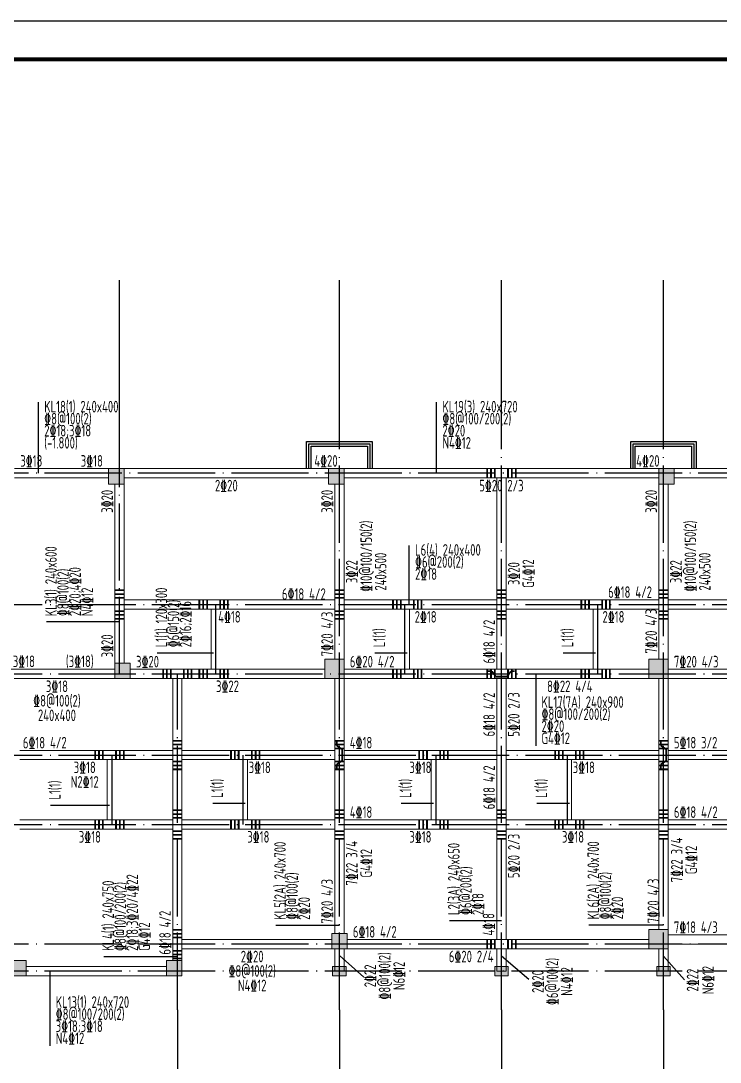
# Model space of a CAD drawing. Extents: x -638872 to -278819, y -139534 to 213996.
# Drawn here: x -428642 to -410516, y -30569 to -3591 of the extents above; entities that cross this region are included whole.
import ezdxf
from ezdxf.enums import TextEntityAlignment as Align

# ---------------------------------------------------------------- set-up
doc = ezdxf.new("R2010")
doc.units = 0
doc.header["$LTSCALE"] = 1000
doc.header["$MEASUREMENT"] = 0
doc.linetypes.add('DOTE', pattern=[2.42, 2, -0.2, 0.02, -0.2])
doc.linetypes.add('线型3', pattern=[500, 300, -200])
for name, color, linetype in [('AXIS', 171, 'CONTINUOUS'), ('DOTE', 14, 'DOTE'), ('TK', 4, 'CONTINUOUS'), ('室外线条', 151, 'CONTINUOUS'), ('栏杆', 144, 'CONTINUOUS')]:
    doc.layers.add(name, color=color, linetype=linetype)
for name, color, linetype, lineweight in [('COLU', 7, 'CONTINUOUS', 0), ('COLU_HATCH', 251, 'CONTINUOUS', 0), ('梁', 4, 'CONTINUOUS', 18), ('梁原位标注', 7, 'CONTINUOUS', 25), ('梁原位标注竖向', 7, 'CONTINUOUS', 25), ('梁虚线', 134, '线型3', 18), ('梁集中标注', 2, 'CONTINUOUS', 25), ('梁集中标注竖向', 2, 'CONTINUOUS', 25), ('次梁吊筋', 1, 'CONTINUOUS', 40), ('次梁箍筋', 1, 'CONTINUOUS', 40)]:
    doc.layers.add(name, color=color, linetype=linetype, lineweight=lineweight)
doc.styles.add('FromPkpm', font='Pkpmeng', dxfattribs={"width": 0.7, "bigfont": 'hztxt'})

# ---------------------------------------------------------------- blocks, each defined once
blk = doc.blocks.new('GeYuanFrame_12122882', base_point=(18.76, 4.34))
at = {"layer": 'TK'}
blk.add_line((43.76, 414.34), (751.76, 414.34), dxfattribs=at)
blk.add_lwpolyline([(18.76, 424.34), (761.76, 424.34), (761.76, 4.34), (18.76, 4.34), (18.76, 424.34)], dxfattribs=at)
at = {"layer": 'TK', "const_width": 1}
blk.add_lwpolyline([(751.76, 414.34), (43.76, 414.34), (43.76, 14.34), (751.76, 14.34)], close=True, dxfattribs=at)

msp = doc.modelspace()

# ---------------------------------------------------------------- hatches: boundary and pattern name
at = {"layer": 'COLU_HATCH'}
for points in [[(-425965.5, -15591.75), (-425965.5, -15191.75), (-426365.5, -15191.75), (-426365.5, -15591.75)], [(-420265.5, -15591.75), (-420265.5, -15191.75), (-420665.5, -15191.75), (-420665.5, -15591.75)], [(-411705.5, -15591.75), (-411705.5, -15191.75), (-412105.5, -15191.75), (-412105.5, -15591.75)], [(-425805.5, -20631.75), (-425805.5, -20231.75), (-426205.5, -20231.75), (-426205.5, -20631.75)], [(-420265.5, -20631.75), (-420265.5, -20131.75), (-420765.5, -20131.75), (-420765.5, -20631.75)], [(-411865.5, -20631.75), (-411865.5, -20131.75), (-412365.5, -20131.75), (-412365.5, -20631.75)], [(-420185.5, -27631.75), (-420185.5, -27231.75), (-420585.5, -27231.75), (-420585.5, -27631.75)], [(-411865.5, -27631.75), (-411865.5, -27131.75), (-412365.5, -27131.75), (-412365.5, -27631.75)], [(-428505.5, -28331.75), (-428505.5, -27931.75), (-428905.5, -27931.75), (-428905.5, -28331.75)], [(-424465.5, -28331.75), (-424465.5, -27931.75), (-424865.5, -27931.75), (-424865.5, -28331.75)], [(-420560.5, -28091.75), (-420210.5, -28091.75), (-420210.5, -28331.75), (-420560.5, -28331.75)], [(-416360.5, -28091.75), (-416010.5, -28091.75), (-416010.5, -28331.75), (-416360.5, -28331.75)], [(-412160.5, -28091.75), (-411810.5, -28091.75), (-411810.5, -28331.75), (-412160.5, -28331.75)]]:
    msp.add_hatch(color=256, dxfattribs=at).paths.add_polyline_path(points)

# ---------------------------------------------------------------- linework, layer by layer
at = {"layer": 'AXIS'}
for p, q in [((-426085.5, -14311.75), (-426085.5, -10311.75)), ((-420385.5, -14311.75), (-420385.5, -10311.75)), ((-416185.5, -14311.75), (-416185.5, -10311.75)), ((-411985.5, -14311.75), (-411985.5, -10311.75)), ((-424585.5, -29211.75), (-424585.5, -33211.75)), ((-420385.5, -29211.75), (-420385.5, -33211.75)), ((-416185.5, -29211.75), (-416185.5, -33211.75)), ((-411985.5, -29211.75), (-411985.5, -33211.75))]:
    msp.add_line(p, q, dxfattribs=at)
at = {"layer": 'COLU'}
for points in [[(-425965.5, -15591.75), (-425965.5, -15191.75), (-426365.5, -15191.75), (-426365.5, -15591.75)], [(-420265.5, -15591.75), (-420265.5, -15191.75), (-420665.5, -15191.75), (-420665.5, -15591.75)], [(-411705.5, -15591.75), (-411705.5, -15191.75), (-412105.5, -15191.75), (-412105.5, -15591.75)], [(-425805.5, -20631.75), (-425805.5, -20231.75), (-426205.5, -20231.75), (-426205.5, -20631.75)], [(-420265.5, -20631.75), (-420265.5, -20131.75), (-420765.5, -20131.75), (-420765.5, -20631.75)], [(-411865.5, -20631.75), (-411865.5, -20131.75), (-412365.5, -20131.75), (-412365.5, -20631.75)], [(-420185.5, -27631.75), (-420185.5, -27231.75), (-420585.5, -27231.75), (-420585.5, -27631.75)], [(-411865.5, -27631.75), (-411865.5, -27131.75), (-412365.5, -27131.75), (-412365.5, -27631.75)], [(-428505.5, -28331.75), (-428505.5, -27931.75), (-428905.5, -27931.75), (-428905.5, -28331.75)], [(-424465.5, -28331.75), (-424465.5, -27931.75), (-424865.5, -27931.75), (-424865.5, -28331.75)], [(-420560.5, -28091.75), (-420210.5, -28091.75), (-420210.5, -28331.75), (-420560.5, -28331.75)], [(-416360.5, -28091.75), (-416010.5, -28091.75), (-416010.5, -28331.75), (-416360.5, -28331.75)], [(-412160.5, -28091.75), (-411810.5, -28091.75), (-411810.5, -28331.75), (-412160.5, -28331.75)]]:
    msp.add_lwpolyline(points, close=True, dxfattribs=at)
at = {"layer": 'DOTE', "color": 8, "linetype": 'DOTE'}
for p, q in [((-426085.5, -20511.75), (-426085.5, -14311.75)), ((-420385.5, -29211.75), (-420385.5, -14311.75)), ((-416185.5, -29211.75), (-416185.5, -14311.75)), ((-411985.5, -29211.75), (-411985.5, -14311.75)), ((-384885.5, -15311.75), (-430085.5, -15311.75)), ((-430085.5, -18711.75), (-384885.5, -18711.75)), ((-423585.5, -20511.75), (-423585.5, -18711.75)), ((-418685.5, -20511.75), (-418685.5, -18711.75)), ((-413685.5, -20511.75), (-413685.5, -18711.75)), ((-430085.5, -20511.75), (-384885.5, -20511.75)), ((-424585.5, -29211.75), (-424585.5, -20511.75)), ((-430085.5, -22611.75), (-384885.5, -22611.75)), ((-426285.5, -22611.75), (-426285.5, -24411.75)), ((-422885.5, -22611.75), (-422885.5, -24411.75)), ((-417885.5, -22611.75), (-417885.5, -24411.75)), ((-414485.5, -22611.75), (-414485.5, -24411.75)), ((-430085.5, -24411.75), (-384885.5, -24411.75)), ((-384885.5, -27511.75), (-430085.5, -27511.75)), ((-420385.5, -27804.35), (-419752.56, -28365.62)), ((-416185.5, -27812.31), (-415472.76, -28416.72)), ((-411985.5, -27826.42), (-411438.86, -28433.27)), ((-384885.5, -28211.75), (-430085.5, -28211.75))]:
    msp.add_line(p, q, dxfattribs=at)
at = {"layer": '室外线条'}
for points in [[(-421235.5, -15191.75), (-421235.5, -14491.75), (-419535.5, -14491.75), (-419535.5, -15191.75)], [(-412835.5, -15191.75), (-412835.5, -14491.75), (-411135.5, -14491.75), (-411135.5, -15191.75)]]:
    msp.add_lwpolyline(points, dxfattribs=at)
at = {"layer": '栏杆'}
for points in [[(-421175.5, -15191.75), (-421175.5, -14551.75), (-419595.5, -14551.75), (-419595.5, -15191.75)], [(-412775.5, -15191.75), (-412775.5, -14551.75), (-411195.5, -14551.75), (-411195.5, -15191.75)], [(-421115.5, -15191.75), (-421115.5, -14611.75), (-419655.5, -14611.75), (-419655.5, -15191.75)], [(-412715.5, -15191.75), (-412715.5, -14611.75), (-411255.5, -14611.75), (-411255.5, -15191.75)]]:
    msp.add_lwpolyline(points, dxfattribs=at)
at = {"layer": '梁', "lineweight": 18, "ltscale": 1}
for p, q in [((-428805.5, -15191.75), (-426365.5, -15191.75)), ((-425965.5, -15191.75), (-420665.5, -15191.75)), ((-420265.5, -15191.75), (-412105.5, -15191.75)), ((-411705.5, -15191.75), (-407005.5, -15191.75)), ((-428805.5, -15431.75), (-426365.5, -15431.75)), ((-426205.5, -18711.75), (-426205.5, -15591.75)), ((-426205.5, -20231.75), (-426205.5, -18711.75)), ((-425965.5, -20231.75), (-425965.5, -18711.75)), ((-425965.5, -18831.75), (-423585.5, -18831.75)), ((-423705.5, -20391.75), (-423705.5, -18831.75)), ((-418685.5, -18831.75), (-416305.5, -18831.75)), ((-418565.5, -20391.75), (-418565.5, -18831.75)), ((-416305.5, -20391.75), (-416305.5, -18711.75)), ((-416065.5, -20391.75), (-416065.5, -18711.75)), ((-416065.5, -18831.75), (-413685.5, -18831.75)), ((-413805.5, -20391.75), (-413805.5, -18831.75)), ((-411865.5, -20131.75), (-411865.5, -18711.75)), ((-411865.5, -18831.75), (-409485.5, -18831.75)), ((-428965.5, -20391.75), (-426205.5, -20391.75)), ((-425805.5, -20391.75), (-423585.5, -20391.75)), ((-418685.5, -20391.75), (-413685.5, -20391.75)), ((-411865.5, -20391.75), (-409485.5, -20391.75)), ((-420505.5, -24411.75), (-420505.5, -22611.75)), ((-420265.5, -24411.75), (-420265.5, -22611.75)), ((-412105.5, -24411.75), (-412105.5, -22611.75)), ((-411865.5, -24411.75), (-411865.5, -22611.75)), ((-428665.5, -22731.75), (-426285.5, -22731.75)), ((-426405.5, -24291.75), (-426405.5, -22731.75)), ((-422885.5, -22731.75), (-420505.5, -22731.75)), ((-422765.5, -24291.75), (-422765.5, -22731.75)), ((-420265.5, -22731.75), (-417885.5, -22731.75)), ((-418005.5, -24291.75), (-418005.5, -22731.75)), ((-414485.5, -22731.75), (-412105.5, -22731.75)), ((-414365.5, -24291.75), (-414365.5, -22731.75)), ((-411865.5, -22731.75), (-409485.5, -22731.75)), ((-428665.5, -24291.75), (-426285.5, -24291.75)), ((-422885.5, -24291.75), (-420505.5, -24291.75)), ((-420265.5, -24291.75), (-417885.5, -24291.75)), ((-414485.5, -24291.75), (-412105.5, -24291.75)), ((-411865.5, -24291.75), (-409485.5, -24291.75)), ((-424465.5, -27931.75), (-424465.5, -27511.75)), ((-411865.5, -27511.75), (-403705.5, -27511.75)), ((-424465.5, -27631.75), (-420585.5, -27631.75)), ((-420505.5, -28211.75), (-420505.5, -27631.75)), ((-420265.5, -28211.75), (-420265.5, -27631.75)), ((-420185.5, -27631.75), (-412365.5, -27631.75)), ((-416305.5, -28211.75), (-416305.5, -27631.75)), ((-416065.5, -28211.75), (-416065.5, -27631.75)), ((-412105.5, -28211.75), (-412105.5, -27631.75)), ((-411865.5, -28211.75), (-411865.5, -27631.75)), ((-420265.5, -28211.75), (-420505.5, -28211.75)), ((-416065.5, -28211.75), (-416305.5, -28211.75)), ((-411865.5, -28211.75), (-412105.5, -28211.75)), ((-428505.5, -28331.75), (-424865.5, -28331.75))]:
    msp.add_line(p, q, dxfattribs=at)
at = {"layer": '梁虚线', "lineweight": 18, "ltscale": 1}
for p, q in [((-425965.5, -15431.75), (-420665.5, -15431.75)), ((-425965.5, -18711.75), (-425965.5, -15591.75)), ((-420505.5, -20131.75), (-420505.5, -15591.75)), ((-420265.5, -15431.75), (-412105.5, -15431.75)), ((-420265.5, -20131.75), (-420265.5, -15591.75)), ((-416305.5, -18711.75), (-416305.5, -15431.75)), ((-416065.5, -18711.75), (-416065.5, -15431.75)), ((-412105.5, -18711.75), (-412105.5, -15591.75)), ((-411865.5, -18711.75), (-411865.5, -15591.75)), ((-411705.5, -15431.75), (-407005.5, -15431.75)), ((-425965.5, -18591.75), (-423585.5, -18591.75)), ((-423585.5, -18591.75), (-420505.5, -18591.75)), ((-420265.5, -18591.75), (-418685.5, -18591.75)), ((-418685.5, -18591.75), (-416305.5, -18591.75)), ((-416065.5, -18591.75), (-413685.5, -18591.75)), ((-413685.5, -18591.75), (-412105.5, -18591.75)), ((-411865.5, -18591.75), (-409485.5, -18591.75)), ((-423585.5, -18831.75), (-420505.5, -18831.75)), ((-423585.5, -20391.75), (-423585.5, -18831.75)), ((-420265.5, -18831.75), (-418685.5, -18831.75)), ((-418685.5, -20391.75), (-418685.5, -18831.75)), ((-413685.5, -18831.75), (-412105.5, -18831.75)), ((-413685.5, -20391.75), (-413685.5, -18831.75)), ((-412105.5, -20131.75), (-412105.5, -18711.75)), ((-423585.5, -20391.75), (-420765.5, -20391.75)), ((-420265.5, -20391.75), (-418685.5, -20391.75)), ((-413685.5, -20391.75), (-412365.5, -20391.75)), ((-428965.5, -20631.75), (-426205.5, -20631.75)), ((-425805.5, -20631.75), (-423585.5, -20631.75)), ((-424705.5, -27511.75), (-424705.5, -20631.75)), ((-424465.5, -27511.75), (-424465.5, -20631.75)), ((-423585.5, -20631.75), (-420765.5, -20631.75)), ((-420505.5, -22611.75), (-420505.5, -20631.75)), ((-420265.5, -20631.75), (-418685.5, -20631.75)), ((-420265.5, -22611.75), (-420265.5, -20631.75)), ((-418685.5, -20631.75), (-413685.5, -20631.75)), ((-416305.5, -27391.75), (-416305.5, -20631.75)), ((-416065.5, -27391.75), (-416065.5, -20631.75)), ((-413685.5, -20631.75), (-412365.5, -20631.75)), ((-412105.5, -22611.75), (-412105.5, -20631.75)), ((-411865.5, -20631.75), (-409485.5, -20631.75)), ((-411865.5, -22611.75), (-411865.5, -20631.75)), ((-428665.5, -22491.75), (-426285.5, -22491.75)), ((-426285.5, -22491.75), (-424705.5, -22491.75)), ((-424465.5, -22491.75), (-422885.5, -22491.75)), ((-422885.5, -22491.75), (-420505.5, -22491.75)), ((-420265.5, -22491.75), (-417885.5, -22491.75)), ((-417885.5, -22491.75), (-416305.5, -22491.75)), ((-416065.5, -22491.75), (-414485.5, -22491.75)), ((-414485.5, -22491.75), (-412105.5, -22491.75)), ((-411865.5, -22491.75), (-409485.5, -22491.75)), ((-426285.5, -22731.75), (-424705.5, -22731.75)), ((-426285.5, -24291.75), (-426285.5, -22731.75)), ((-424465.5, -22731.75), (-422885.5, -22731.75)), ((-422885.5, -24291.75), (-422885.5, -22731.75)), ((-417885.5, -22731.75), (-416305.5, -22731.75)), ((-417885.5, -24291.75), (-417885.5, -22731.75)), ((-416065.5, -22731.75), (-414485.5, -22731.75)), ((-414485.5, -24291.75), (-414485.5, -22731.75)), ((-428665.5, -24531.75), (-426285.5, -24531.75)), ((-426285.5, -24291.75), (-424705.5, -24291.75)), ((-426285.5, -24531.75), (-424705.5, -24531.75)), ((-424465.5, -24291.75), (-422885.5, -24291.75)), ((-424465.5, -24531.75), (-422885.5, -24531.75)), ((-422885.5, -24531.75), (-420505.5, -24531.75)), ((-420505.5, -27231.75), (-420505.5, -24411.75)), ((-420265.5, -27231.75), (-420265.5, -24411.75)), ((-420265.5, -24531.75), (-417885.5, -24531.75)), ((-417885.5, -24291.75), (-416305.5, -24291.75)), ((-417885.5, -24531.75), (-416305.5, -24531.75)), ((-416065.5, -24291.75), (-414485.5, -24291.75)), ((-416065.5, -24531.75), (-414485.5, -24531.75)), ((-414485.5, -24531.75), (-412105.5, -24531.75)), ((-412105.5, -27131.75), (-412105.5, -24411.75)), ((-411865.5, -27131.75), (-411865.5, -24411.75)), ((-411865.5, -24531.75), (-409485.5, -24531.75)), ((-424705.5, -27931.75), (-424705.5, -27511.75)), ((-424465.5, -27391.75), (-420585.5, -27391.75)), ((-420185.5, -27391.75), (-412365.5, -27391.75)), ((-411865.5, -27271.75), (-403705.5, -27271.75)), ((-428505.5, -28091.75), (-424865.5, -28091.75))]:
    msp.add_line(p, q, dxfattribs=at)
at = {"layer": '梁集中标注', "linetype": 'Continuous', "lineweight": 25, "ltscale": 1}
for p, q in [((-428185.5, -15311.75), (-428185.5, -13473)), ((-417865.5, -15311.75), (-417865.5, -13473)), ((-418573.44, -18711.75), (-418573.44, -17185.5)), ((-415297.31, -20511.75), (-415297.31, -22377.4)), ((-416185.5, -26907.21), (-417532.94, -26907.21)), ((-420385.5, -27031.65), (-422036.36, -27031.65)), ((-411985.5, -27021.06), (-413918.14, -27021.06)), ((-424585.5, -27836.23), (-426492.22, -27836.23)), ((-427888, -28211.75), (-427888, -30149.13))]:
    msp.add_line(p, q, dxfattribs=at)
at = {"layer": '梁集中标注竖向', "linetype": 'Continuous', "lineweight": 25, "ltscale": 1}
for p, q in [((-426085.5, -19163.81), (-427973.19, -19163.81)), ((-423645.5, -19971.75), (-425111.75, -19971.75)), ((-418625.5, -19971.75), (-419466.75, -19971.75)), ((-413745.5, -19971.75), (-414586.75, -19971.75)), ((-426345.5, -23916.62), (-427874.72, -23916.62)), ((-422825.5, -23871.75), (-423666.75, -23871.75)), ((-417945.5, -23871.75), (-418786.75, -23871.75)), ((-414425.5, -23871.75), (-415266.75, -23871.75))]:
    msp.add_line(p, q, dxfattribs=at)
at = {"layer": '次梁吊筋', "linetype": 'Continuous', "ltscale": 1, "const_width": 44.9}
for points in [[(-416530.5, -20441.75), (-416430.5, -20441.75)], [(-416430.5, -20441.75), (-416330.5, -20581.75)], [(-416040.5, -20581.75), (-415940.5, -20441.75)], [(-415940.5, -20441.75), (-415840.5, -20441.75)], [(-416330.5, -20581.75), (-416040.5, -20581.75)], [(-420455.5, -22366.75), (-420455.5, -22266.75)], [(-420315.5, -22466.75), (-420455.5, -22366.75)], [(-412055.5, -22366.75), (-412055.5, -22266.75)], [(-411915.5, -22466.75), (-412055.5, -22366.75)], [(-420315.5, -22756.75), (-420315.5, -22466.75)], [(-411915.5, -22756.75), (-411915.5, -22466.75)], [(-420455.5, -22856.75), (-420315.5, -22756.75)], [(-420455.5, -22956.75), (-420455.5, -22856.75)], [(-412055.5, -22856.75), (-411915.5, -22756.75)], [(-412055.5, -22956.75), (-412055.5, -22856.75)]]:
    msp.add_lwpolyline(points, dxfattribs=at)
at = {"layer": '次梁箍筋', "linetype": 'Continuous', "ltscale": 1, "const_width": 44.9}
for points in [[(-416555.5, -15191.75), (-416555.5, -15431.75)], [(-416455.5, -15191.75), (-416455.5, -15431.75)], [(-416355.5, -15191.75), (-416355.5, -15431.75)], [(-416015.5, -15191.75), (-416015.5, -15431.75)], [(-415915.5, -15191.75), (-415915.5, -15431.75)], [(-415815.5, -15191.75), (-415815.5, -15431.75)], [(-426205.5, -18341.75), (-425965.5, -18341.75)], [(-420505.5, -18341.75), (-420265.5, -18341.75)], [(-416305.5, -18341.75), (-416065.5, -18341.75)], [(-412105.5, -18341.75), (-411865.5, -18341.75)], [(-426205.5, -18441.75), (-425965.5, -18441.75)], [(-426205.5, -18541.75), (-425965.5, -18541.75)], [(-424015.5, -18591.75), (-424015.5, -18831.75)], [(-423915.5, -18591.75), (-423915.5, -18831.75)], [(-423815.5, -18591.75), (-423815.5, -18831.75)], [(-423475.5, -18591.75), (-423475.5, -18831.75)], [(-423375.5, -18591.75), (-423375.5, -18831.75)], [(-423275.5, -18591.75), (-423275.5, -18831.75)], [(-420505.5, -18441.75), (-420265.5, -18441.75)], [(-420505.5, -18541.75), (-420265.5, -18541.75)], [(-418995.5, -18591.75), (-418995.5, -18831.75)], [(-418895.5, -18591.75), (-418895.5, -18831.75)], [(-418795.5, -18591.75), (-418795.5, -18831.75)], [(-418455.5, -18591.75), (-418455.5, -18831.75)], [(-418355.5, -18591.75), (-418355.5, -18831.75)], [(-418255.5, -18591.75), (-418255.5, -18831.75)], [(-416305.5, -18441.75), (-416065.5, -18441.75)], [(-416305.5, -18541.75), (-416065.5, -18541.75)], [(-414115.5, -18591.75), (-414115.5, -18831.75)], [(-414015.5, -18591.75), (-414015.5, -18831.75)], [(-413915.5, -18591.75), (-413915.5, -18831.75)], [(-413575.5, -18591.75), (-413575.5, -18831.75)], [(-413475.5, -18591.75), (-413475.5, -18831.75)], [(-413375.5, -18591.75), (-413375.5, -18831.75)], [(-412105.5, -18441.75), (-411865.5, -18441.75)], [(-412105.5, -18541.75), (-411865.5, -18541.75)], [(-426205.5, -18881.75), (-425965.5, -18881.75)], [(-420505.5, -18881.75), (-420265.5, -18881.75)], [(-416305.5, -18881.75), (-416065.5, -18881.75)], [(-412105.5, -18881.75), (-411865.5, -18881.75)], [(-426205.5, -18981.75), (-425965.5, -18981.75)], [(-426205.5, -19081.75), (-425965.5, -19081.75)], [(-420505.5, -18981.75), (-420265.5, -18981.75)], [(-420505.5, -19081.75), (-420265.5, -19081.75)], [(-416305.5, -18981.75), (-416065.5, -18981.75)], [(-416305.5, -19081.75), (-416065.5, -19081.75)], [(-412105.5, -18981.75), (-411865.5, -18981.75)], [(-412105.5, -19081.75), (-411865.5, -19081.75)], [(-424955.5, -20391.75), (-424955.5, -20631.75)], [(-424855.5, -20391.75), (-424855.5, -20631.75)], [(-424755.5, -20391.75), (-424755.5, -20631.75)], [(-424415.5, -20391.75), (-424415.5, -20631.75)], [(-424315.5, -20391.75), (-424315.5, -20631.75)], [(-424215.5, -20391.75), (-424215.5, -20631.75)], [(-424015.5, -20391.75), (-424015.5, -20631.75)], [(-423915.5, -20391.75), (-423915.5, -20631.75)], [(-423815.5, -20391.75), (-423815.5, -20631.75)], [(-423475.5, -20391.75), (-423475.5, -20631.75)], [(-423375.5, -20391.75), (-423375.5, -20631.75)], [(-423275.5, -20391.75), (-423275.5, -20631.75)], [(-418995.5, -20391.75), (-418995.5, -20631.75)], [(-418895.5, -20391.75), (-418895.5, -20631.75)], [(-418795.5, -20391.75), (-418795.5, -20631.75)], [(-418455.5, -20391.75), (-418455.5, -20631.75)], [(-418355.5, -20391.75), (-418355.5, -20631.75)], [(-418255.5, -20391.75), (-418255.5, -20631.75)], [(-416555.5, -20391.75), (-416555.5, -20631.75)], [(-416455.5, -20391.75), (-416455.5, -20631.75)], [(-416355.5, -20391.75), (-416355.5, -20631.75)], [(-416015.5, -20391.75), (-416015.5, -20631.75)], [(-415915.5, -20391.75), (-415915.5, -20631.75)], [(-415815.5, -20391.75), (-415815.5, -20631.75)], [(-414115.5, -20391.75), (-414115.5, -20631.75)], [(-414015.5, -20391.75), (-414015.5, -20631.75)], [(-413915.5, -20391.75), (-413915.5, -20631.75)], [(-413575.5, -20391.75), (-413575.5, -20631.75)], [(-413475.5, -20391.75), (-413475.5, -20631.75)], [(-413375.5, -20391.75), (-413375.5, -20631.75)], [(-424705.5, -22241.75), (-424465.5, -22241.75)], [(-424705.5, -22341.75), (-424465.5, -22341.75)], [(-420505.5, -22241.75), (-420265.5, -22241.75)], [(-420505.5, -22341.75), (-420265.5, -22341.75)], [(-412105.5, -22241.75), (-411865.5, -22241.75)], [(-412105.5, -22341.75), (-411865.5, -22341.75)], [(-426715.5, -22491.75), (-426715.5, -22731.75)], [(-426615.5, -22491.75), (-426615.5, -22731.75)], [(-426515.5, -22491.75), (-426515.5, -22731.75)], [(-426175.5, -22491.75), (-426175.5, -22731.75)], [(-426075.5, -22491.75), (-426075.5, -22731.75)], [(-425975.5, -22491.75), (-425975.5, -22731.75)], [(-424705.5, -22441.75), (-424465.5, -22441.75)], [(-423195.5, -22491.75), (-423195.5, -22731.75)], [(-423095.5, -22491.75), (-423095.5, -22731.75)], [(-422995.5, -22491.75), (-422995.5, -22731.75)], [(-422655.5, -22491.75), (-422655.5, -22731.75)], [(-422555.5, -22491.75), (-422555.5, -22731.75)], [(-422455.5, -22491.75), (-422455.5, -22731.75)], [(-420505.5, -22441.75), (-420265.5, -22441.75)], [(-418315.5, -22491.75), (-418315.5, -22731.75)], [(-418215.5, -22491.75), (-418215.5, -22731.75)], [(-418115.5, -22491.75), (-418115.5, -22731.75)], [(-417775.5, -22491.75), (-417775.5, -22731.75)], [(-417675.5, -22491.75), (-417675.5, -22731.75)], [(-417575.5, -22491.75), (-417575.5, -22731.75)], [(-414795.5, -22491.75), (-414795.5, -22731.75)], [(-414695.5, -22491.75), (-414695.5, -22731.75)], [(-414595.5, -22491.75), (-414595.5, -22731.75)], [(-414255.5, -22491.75), (-414255.5, -22731.75)], [(-414155.5, -22491.75), (-414155.5, -22731.75)], [(-414055.5, -22491.75), (-414055.5, -22731.75)], [(-412105.5, -22441.75), (-411865.5, -22441.75)], [(-424705.5, -22781.75), (-424465.5, -22781.75)], [(-424705.5, -22881.75), (-424465.5, -22881.75)], [(-420505.5, -22781.75), (-420265.5, -22781.75)], [(-420505.5, -22881.75), (-420265.5, -22881.75)], [(-412105.5, -22781.75), (-411865.5, -22781.75)], [(-412105.5, -22881.75), (-411865.5, -22881.75)], [(-424705.5, -22981.75), (-424465.5, -22981.75)], [(-420505.5, -22981.75), (-420265.5, -22981.75)], [(-412105.5, -22981.75), (-411865.5, -22981.75)], [(-426715.5, -24291.75), (-426715.5, -24531.75)], [(-426615.5, -24291.75), (-426615.5, -24531.75)], [(-426515.5, -24291.75), (-426515.5, -24531.75)], [(-426175.5, -24291.75), (-426175.5, -24531.75)], [(-426075.5, -24291.75), (-426075.5, -24531.75)], [(-425975.5, -24291.75), (-425975.5, -24531.75)], [(-424705.5, -24041.75), (-424465.5, -24041.75)], [(-424705.5, -24141.75), (-424465.5, -24141.75)], [(-424705.5, -24241.75), (-424465.5, -24241.75)], [(-423195.5, -24291.75), (-423195.5, -24531.75)], [(-423095.5, -24291.75), (-423095.5, -24531.75)], [(-422995.5, -24291.75), (-422995.5, -24531.75)], [(-422655.5, -24291.75), (-422655.5, -24531.75)], [(-422555.5, -24291.75), (-422555.5, -24531.75)], [(-422455.5, -24291.75), (-422455.5, -24531.75)], [(-420505.5, -24041.75), (-420265.5, -24041.75)], [(-420505.5, -24141.75), (-420265.5, -24141.75)], [(-420505.5, -24241.75), (-420265.5, -24241.75)], [(-418315.5, -24291.75), (-418315.5, -24531.75)], [(-418215.5, -24291.75), (-418215.5, -24531.75)], [(-418115.5, -24291.75), (-418115.5, -24531.75)], [(-417775.5, -24291.75), (-417775.5, -24531.75)], [(-417675.5, -24291.75), (-417675.5, -24531.75)], [(-417575.5, -24291.75), (-417575.5, -24531.75)], [(-416305.5, -24041.75), (-416065.5, -24041.75)], [(-416305.5, -24141.75), (-416065.5, -24141.75)], [(-416305.5, -24241.75), (-416065.5, -24241.75)], [(-414795.5, -24291.75), (-414795.5, -24531.75)], [(-414695.5, -24291.75), (-414695.5, -24531.75)], [(-414595.5, -24291.75), (-414595.5, -24531.75)], [(-414255.5, -24291.75), (-414255.5, -24531.75)], [(-414155.5, -24291.75), (-414155.5, -24531.75)], [(-414055.5, -24291.75), (-414055.5, -24531.75)], [(-412105.5, -24041.75), (-411865.5, -24041.75)], [(-412105.5, -24141.75), (-411865.5, -24141.75)], [(-412105.5, -24241.75), (-411865.5, -24241.75)], [(-424705.5, -24581.75), (-424465.5, -24581.75)], [(-424705.5, -24681.75), (-424465.5, -24681.75)], [(-424705.5, -24781.75), (-424465.5, -24781.75)], [(-420505.5, -24581.75), (-420265.5, -24581.75)], [(-420505.5, -24681.75), (-420265.5, -24681.75)], [(-420505.5, -24781.75), (-420265.5, -24781.75)], [(-416305.5, -24581.75), (-416065.5, -24581.75)], [(-416305.5, -24681.75), (-416065.5, -24681.75)], [(-416305.5, -24781.75), (-416065.5, -24781.75)], [(-412105.5, -24581.75), (-411865.5, -24581.75)], [(-412105.5, -24681.75), (-411865.5, -24681.75)], [(-412105.5, -24781.75), (-411865.5, -24781.75)], [(-424705.5, -27141.75), (-424465.5, -27141.75)], [(-424705.5, -27241.75), (-424465.5, -27241.75)], [(-424705.5, -27341.75), (-424465.5, -27341.75)], [(-416555.5, -27391.75), (-416555.5, -27631.75)], [(-416455.5, -27391.75), (-416455.5, -27631.75)], [(-416355.5, -27391.75), (-416355.5, -27631.75)], [(-416015.5, -27391.75), (-416015.5, -27631.75)], [(-415915.5, -27391.75), (-415915.5, -27631.75)], [(-415815.5, -27391.75), (-415815.5, -27631.75)], [(-424705.5, -27681.75), (-424465.5, -27681.75)], [(-424705.5, -27781.75), (-424465.5, -27781.75)], [(-424705.5, -27881.75), (-424465.5, -27881.75)]]:
    msp.add_lwpolyline(points, dxfattribs=at)

# ---------------------------------------------------------------- block references
at = {"layer": 'COLU_HATCH', "xscale": 100, "yscale": 100, "zscale": 100}
msp.add_blockref('GeYuanFrame_12122882', (-443132.04, -45590.96), dxfattribs=at)

# ---------------------------------------------------------------- texts
at = {"layer": '梁原位标注', "lineweight": 25, "style": 'FromPkpm', "width": 0.7}
for s, p in [('3\x8418', (-428655.5, -15141.75)), ('6\x8418 4/2', (-421874.14, -18591.75)), ('6\x8418 4/2', (-413419.92, -18541.75)), ('3\x8420', (-425655.5, -20341.75)), ('6\x8420 4/2', (-420115.5, -20341.75)), ('7\x8420 4/3', (-411715.5, -20341.75)), ('6\x8418 4/2', (-428589.26, -22441.75)), ('4\x8418', (-420115.5, -22441.75)), ('5\x8418 3/2', (-411715.5, -22441.75)), ('4\x8418', (-420115.5, -24241.75)), ('6\x8418 4/2', (-411715.5, -24241.75)), ('7\x8418 4/3', (-411715.5, -27221.75)), ('6\x8418 4/2', (-420035.5, -27341.75))]:
    msp.add_text(s, height=300, dxfattribs=at).set_placement(p)
for s, p in [('3\x8418', (-426515.5, -15141.75)), ('4\x8420', (-420430.78, -15141.75)), ('4\x8420', (-412087.56, -15141.75))]:
    msp.add_text(s, height=300, dxfattribs=at).set_placement(p, align=Align.RIGHT)
for s, p in [('2\x8420', (-423315.5, -15481.75)), ('5\x8420 2/3', (-416185.5, -15481.75)), ('4\x8418', (-423235.5, -18881.75)), ('2\x8418', (-418150.03, -18881.75)), ('2\x8418', (-413281.99, -18881.75)), ('3\x8418', (-428562.73, -20034.48)), ('(3\x8418)', (-427114.14, -20034.48)), ('3\x8418', (-427705.5, -20681.75)), ('3\x8422', (-423285.5, -20681.75)), ('8\x8422 4/4', (-414413.77, -20681.75)), ('\x848@100(2)', (-427705.5, -21056.75)), ('240x400', (-427705.5, -21431.75)), ('3\x8418', (-426985.5, -22781.75)), ('3\x8418', (-422450.5, -22781.75)), ('3\x8418', (-418285.5, -22781.75)), ('3\x8418', (-414050.5, -22781.75)), ('N2\x8412', (-426985.5, -23156.75)), ('3\x8418', (-426852.27, -24581.75)), ('3\x8418', (-422485.5, -24581.75)), ('3\x8418', (-418285.5, -24581.75)), ('3\x8418', (-414330.74, -24581.75)), ('2\x8420', (-422645.5, -27681.75)), ('6\x8420 2/4', (-416970.14, -27681.75)), ('\x848@100(2)', (-422645.5, -28056.75)), ('N4\x8412', (-422645.5, -28431.75))]:
    msp.add_text(s, height=300, dxfattribs=at).set_placement(p, align=Align.TOP_CENTER)
for s, p in [('3\x8420', (-420555.5, -15741.75)), ('3\x8420', (-412155.5, -15741.75)), ('6\x8418 4/2', (-416355.5, -22881.75))]:
    msp.add_text(s, height=300, rotation=90, dxfattribs=at).set_placement(p, align=Align.RIGHT)
for s, p in [('\x8410@100/150(2)', (-419840.5, -17460.98)), ('\x8410@100/150(2)', (-411440.5, -17460.98)), ('240x500', (-419465.5, -17861.75)), ('240x500', (-411065.5, -17861.75)), ('3\x8422', (-420215.5, -17861.75)), ('3\x8420', (-416015.5, -17911.75)), ('G4\x8412', (-415640.5, -17911.75)), ('3\x8422', (-411815.5, -17861.75)), ('5\x8420 2/3', (-416015.5, -21561.75)), ('5\x8420 2/3', (-416015.5, -25226.99)), ('7\x8422 3/4', (-411792.02, -25329.62)), ('7\x8422 3/4', (-420215.5, -25416.67)), ('G4\x8412', (-419840.5, -25416.67)), ('G4\x8412', (-411417.02, -25329.62)), ('\x848@100(2)', (-419363.92, -28333.48)), ('2\x8422', (-419738.92, -28333.48)), ('N6\x8412', (-418988.92, -28333.48)), ('\x846@100(2)', (-415017.58, -28478.96)), ('2\x8420', (-415392.58, -28478.96)), ('N4\x8412', (-414642.58, -28478.96)), ('2\x8422', (-411382.41, -28443.19)), ('N6\x8412', (-410982.04, -28443.19))]:
    msp.add_text(s, height=300, rotation=90, dxfattribs=at).set_placement(p, align=Align.TOP_CENTER)
for s, p in [('7\x8420 4/3', (-412155.5, -19981.75)), ('7\x8420 4/3', (-420555.5, -20055.49)), ('6\x8418 4/2', (-416355.5, -20241.75)), ('7\x8420 4/3', (-420555.5, -26981.75)), ('7\x8420 4/3', (-412099.09, -26971.16)), ('6\x8418 4/2', (-424755.5, -27781.75)), ('4\x8418', (-416369.62, -27288.56))]:
    msp.add_text(s, height=300, rotation=90, dxfattribs=at).set_placement(p)
msp.add_text('6\x8418 4/2', height=300, rotation=90, dxfattribs=at).set_placement((-416355.5, -21561.75), align=Align.CENTER)
at = {"layer": '梁原位标注竖向', "lineweight": 25, "style": 'FromPkpm', "width": 0.7}
msp.add_text('3\x8420', height=300, rotation=90, dxfattribs=at).set_placement((-426255.5, -15741.75), align=Align.RIGHT)
msp.add_text('3\x8420', height=300, rotation=90, dxfattribs=at).set_placement((-426255.5, -20081.75))
at = {"layer": '梁集中标注', "lineweight": 25, "style": 'FromPkpm', "width": 0.7}
for s, p in [('KL18(1) 240x400', (-428035.5, -13735.5)), ('KL19(3) 240x720', (-417715.5, -13735.5)), ('\x848@100(2)', (-428035.5, -14048)), ('\x848@100/200(2)', (-417715.5, -14048)), ('2\x8418;3\x8418', (-428035.5, -14360.5)), ('2\x8420', (-417715.5, -14360.5)), ('(-1.800)', (-428035.5, -14673)), ('N4\x8412', (-417715.5, -14673)), ('L6(4) 240x400', (-418423.44, -17448)), ('\x846@200(2)', (-418423.44, -17760.5)), ('2\x8418', (-418423.44, -18073)), ('KL17(7A) 240x900', (-415147.31, -21389.9)), ('\x848@100/200(2)', (-415147.31, -21702.4)), ('2\x8420', (-415147.31, -22014.9)), ('G4\x8412', (-415147.31, -22327.4)), ('KL13(1) 240x720', (-427738, -29161.63)), ('\x848@100/200(2)', (-427738, -29474.13)), ('3\x8418;3\x8418', (-427738, -29786.63)), ('N4\x8412', (-427738, -30099.13))]:
    msp.add_text(s, height=300, dxfattribs=at).set_placement(p)
for s, p in [('KL5(2A) 240x700', (-421773.86, -26881.65)), ('L2(3A) 240x650', (-417270.44, -26757.21)), ('KL6(2A) 240x700', (-413655.64, -26871.06)), ('\x846@200(2)', (-416957.94, -26757.21)), ('KL4(1) 240x750', (-426229.72, -27686.23)), ('2\x8418;3\x8420/4\x8422', (-425604.72, -27686.23)), ('\x848@100(2)', (-421461.36, -26881.65)), ('\x848@100(2)', (-413343.14, -26871.06)), ('\x848@100/200(2)', (-425917.22, -27686.23)), ('2\x8420', (-421148.86, -26881.65)), ('2\x8418', (-416645.44, -26757.21)), ('2\x8420', (-413030.64, -26871.06)), ('G4\x8412', (-425292.22, -27686.23))]:
    msp.add_text(s, height=300, rotation=90, dxfattribs=at).set_placement(p)
at = {"layer": '梁集中标注竖向', "lineweight": 25, "style": 'FromPkpm', "width": 0.7}
for s, p in [('KL3(1) 240x600', (-427710.69, -19013.81)), ('\x848@100(2)', (-427398.19, -19013.81)), ('2\x8420;4\x8420', (-427085.69, -19013.81)), ('N4\x8412', (-426773.19, -19013.81)), ('L1(1) 120x300', (-424849.25, -19821.75)), ('\x846@150(2)', (-424536.75, -19821.75)), ('2\x8416;2\x8416', (-424224.25, -19821.75)), ('L1(1)', (-419204.25, -19821.75)), ('L1(1)', (-414324.25, -19821.75)), ('L1(1)', (-427612.22, -23766.62)), ('L1(1)', (-423404.25, -23721.75)), ('L1(1)', (-418524.25, -23721.75)), ('L1(1)', (-415004.25, -23721.75))]:
    msp.add_text(s, height=300, rotation=90, dxfattribs=at).set_placement(p)

doc.saveas('drawing.dxf')
